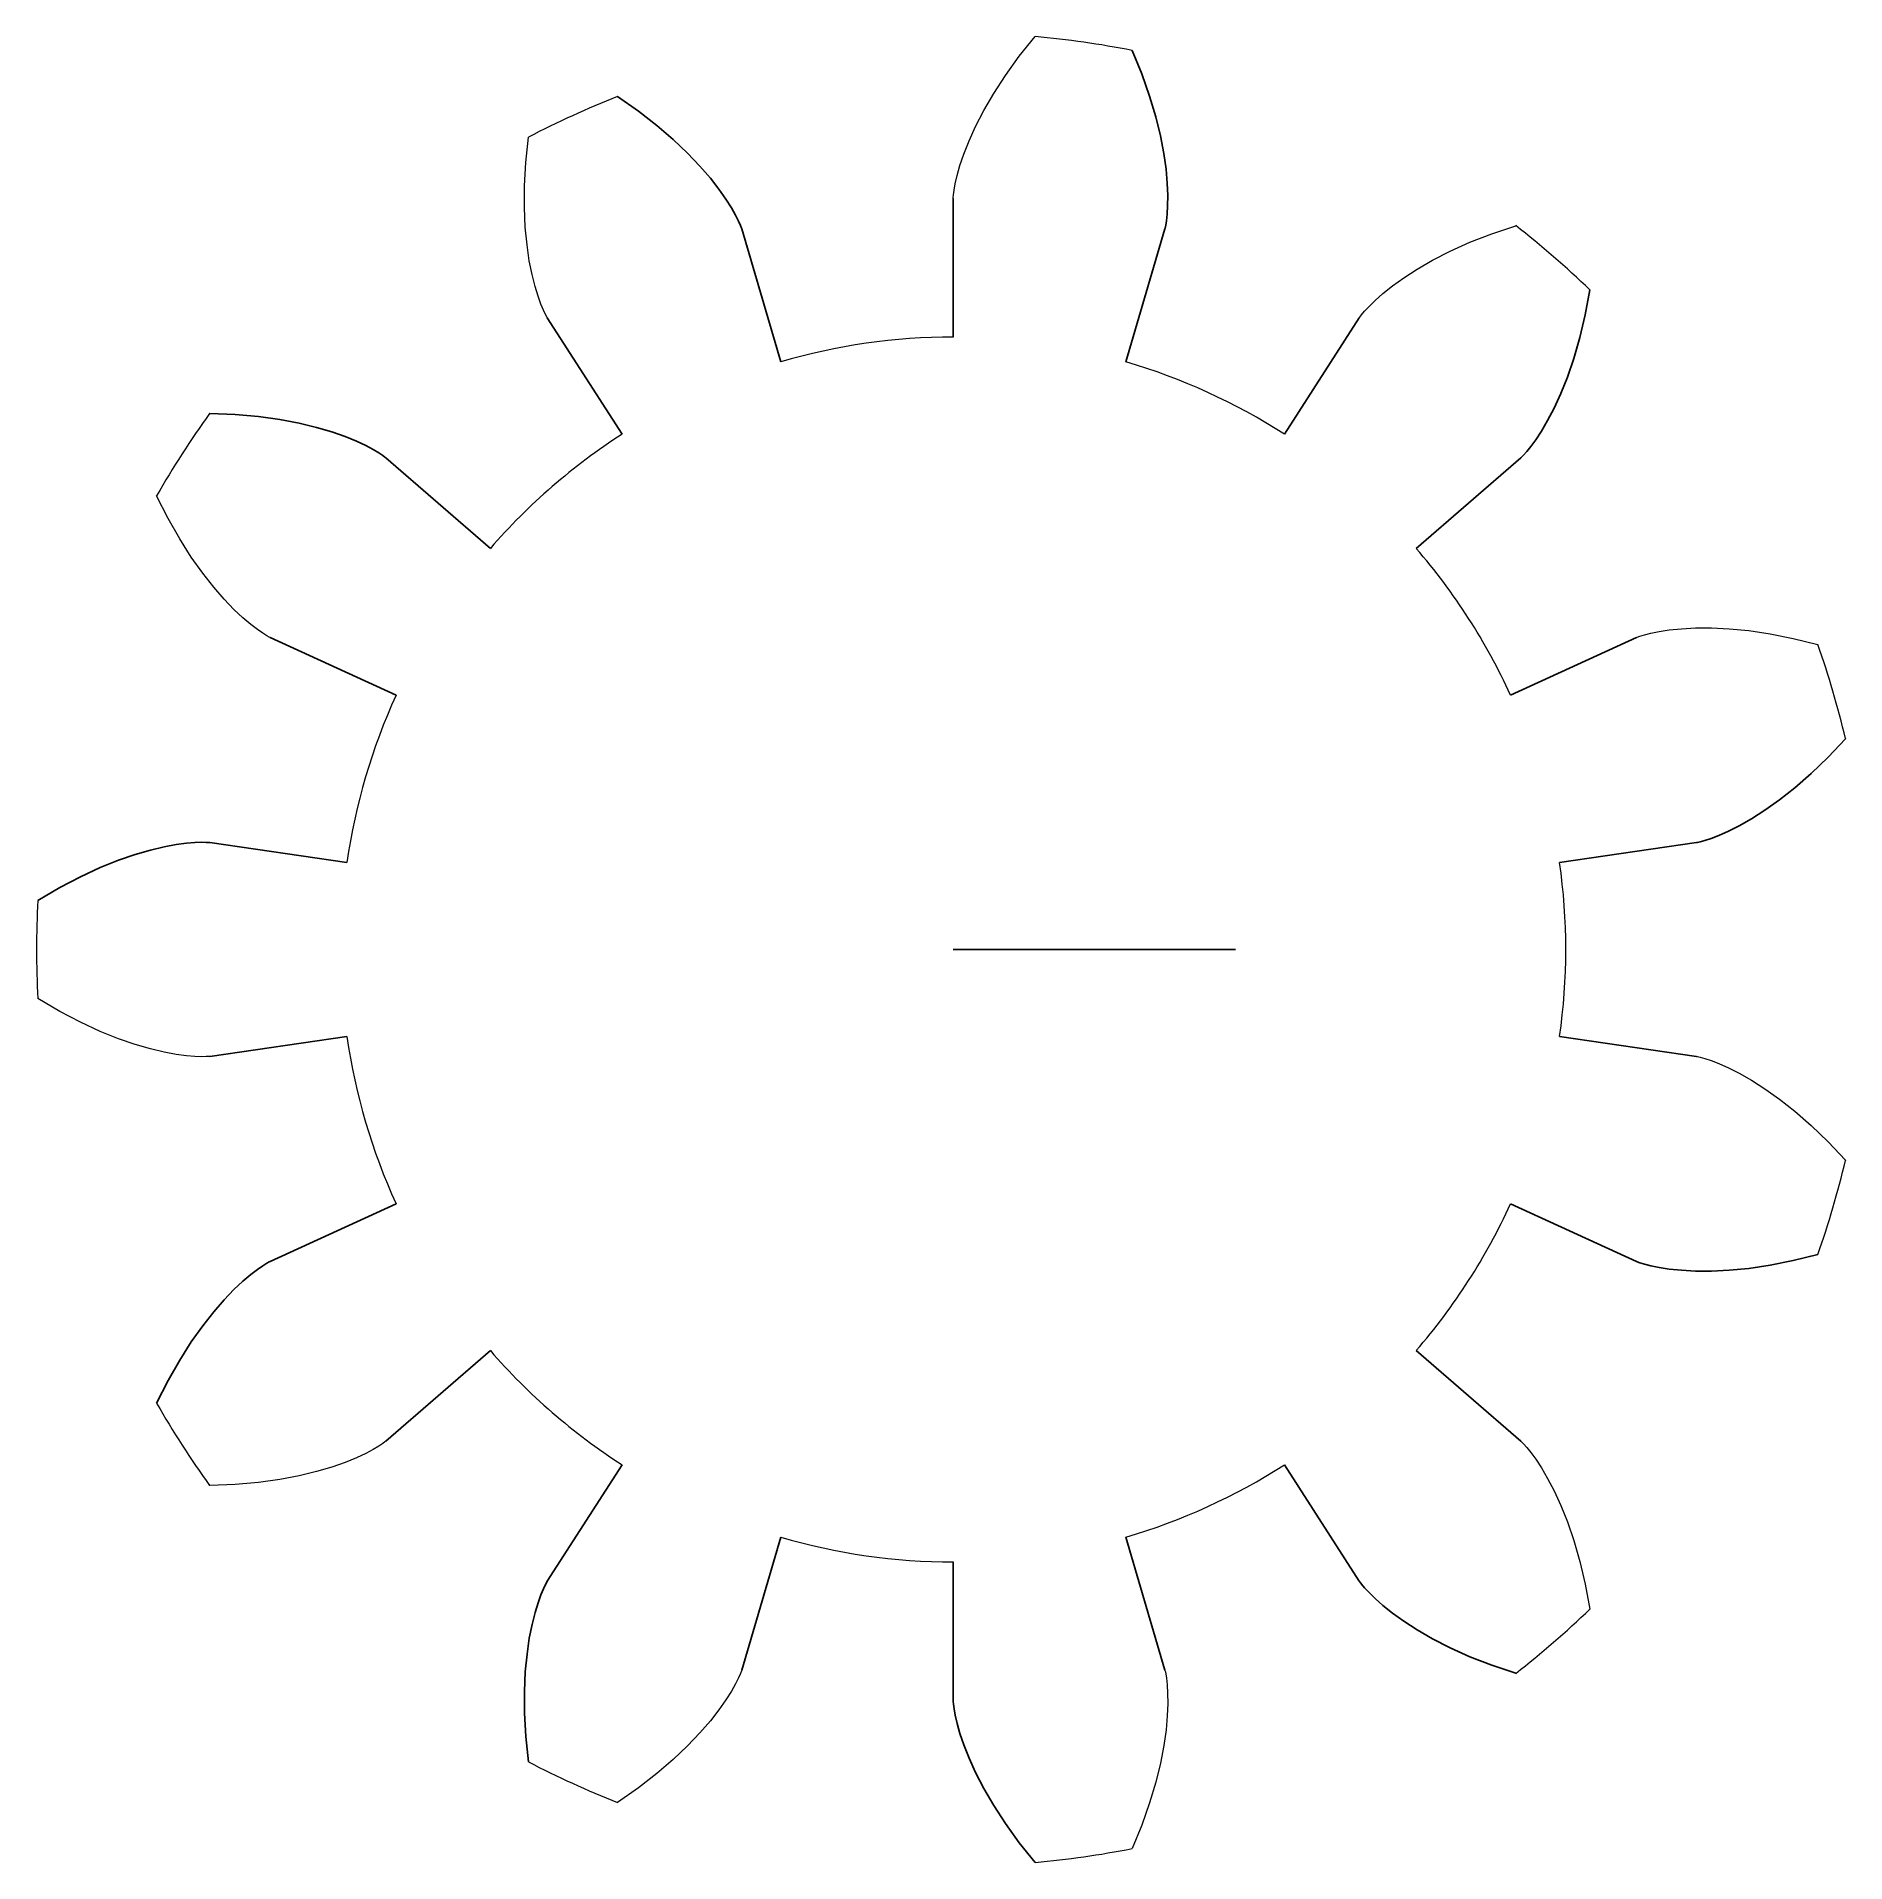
# Model space of a CAD drawing. Header units: millimetres. Extents: x -32.5 to 31.6, y -32.4 to 32.4.
import ezdxf

# ---------------------------------------------------------------- set-up
doc = ezdxf.new("R2010")
doc.units = ezdxf.units.MM
doc.layers.get('0').update_dxf_attribs({"linetype": 'CONTINUOUS', "lineweight": 0})
doc.layers.add('PYDXF', color=7, linetype='CONTINUOUS')

msp = doc.modelspace()

# ---------------------------------------------------------------- linework, layer by layer
for p, q in [((2.336, 31.668), (2.897, 32.369)), ((2.897, 32.369), (2.898, 32.37)), ((1.849, 30.994), (2.336, 31.668)), ((1.432, 30.351), (1.849, 30.994)), ((1.082, 29.747), (1.432, 30.351)), ((0.559, 28.67), (0.792, 29.185)), ((0.792, 29.185), (1.082, 29.747)), ((-15.156, 27.904), (-15.063, 28.797)), ((-15.063, 28.797), (-15.062, 28.799)), ((0.376, 28.205), (0.559, 28.67)), ((-15.201, 27.073), (-15.156, 27.904)), ((0.237, 27.795), (0.376, 28.205)), ((0.071, 27.151), (0.138, 27.443)), ((0.138, 27.443), (0.237, 27.795)), ((-15.204, 26.308), (-15.201, 27.073)), ((0, 26.624), (0.001, 26.657)), ((0.001, 26.657), (0.009, 26.757)), ((0.009, 26.757), (0.03, 26.922)), ((0.03, 26.922), (0.071, 27.151)), ((-15.172, 25.61), (-15.204, 26.308)), ((-15.112, 24.98), (-15.172, 25.61)), ((18.312, 25.074), (19.086, 25.378)), ((19.086, 25.378), (19.938, 25.664)), ((19.938, 25.664), (19.939, 25.665)), ((-15.03, 24.421), (-15.112, 24.98)), ((16.993, 24.44), (17.614, 24.759)), ((17.614, 24.759), (18.312, 25.074)), ((-14.933, 23.931), (-15.03, 24.421)), ((15.97, 23.816), (16.445, 24.123)), ((16.445, 24.123), (16.993, 24.44)), ((-14.828, 23.511), (-14.933, 23.931)), ((-14.721, 23.161), (-14.828, 23.511)), ((15.227, 23.255), (15.565, 23.525)), ((15.565, 23.525), (15.97, 23.816)), ((-14.62, 22.879), (-14.721, 23.161)), ((-14.53, 22.664), (-14.62, 22.879)), ((-14.458, 22.514), (-14.53, 22.664)), ((14.58, 22.632), (14.739, 22.803)), ((14.739, 22.803), (14.953, 23.012)), ((14.953, 23.012), (15.227, 23.255)), ((-14.411, 22.426), (-14.458, 22.514)), ((-14.394, 22.398), (-14.411, 22.426)), ((14.394, 22.398), (14.413, 22.425)), ((14.413, 22.425), (14.473, 22.504)), ((14.473, 22.504), (14.58, 22.632)), ((-28.241, 16.082), (-28.241, 16.084)), ((-27.836, 15.28), (-28.241, 16.082)), ((-27.425, 14.557), (-27.836, 15.28)), ((-27.014, 13.911), (-27.425, 14.557)), ((-26.609, 13.341), (-27.014, 13.911)), ((-26.218, 12.845), (-26.609, 13.341)), ((-25.847, 12.418), (-26.218, 12.845)), ((-25.5, 12.059), (-25.847, 12.418)), ((-25.185, 11.763), (-25.5, 12.059)), ((-24.906, 11.526), (-25.185, 11.763)), ((-24.668, 11.343), (-24.906, 11.526)), ((-24.477, 11.211), (-24.668, 11.343)), ((-24.335, 11.123), (-24.477, 11.211)), ((-24.248, 11.075), (-24.335, 11.123)), ((-24.218, 11.06), (-24.248, 11.075)), ((24.218, 11.06), (24.249, 11.073)), ((24.249, 11.073), (24.343, 11.107)), ((24.343, 11.107), (24.501, 11.157)), ((24.501, 11.157), (24.727, 11.215)), ((24.727, 11.215), (25.02, 11.275)), ((25.02, 11.275), (25.382, 11.331)), ((25.382, 11.331), (25.812, 11.375)), ((25.812, 11.375), (26.311, 11.401)), ((26.311, 11.401), (26.877, 11.403)), ((26.877, 11.403), (27.508, 11.373)), ((27.508, 11.373), (28.204, 11.306)), ((28.204, 11.306), (28.961, 11.193)), ((28.961, 11.193), (29.777, 11.031)), ((29.777, 11.031), (30.648, 10.811)), ((30.648, 10.811), (30.649, 10.811)), ((-32.452, -1.739), (-32.454, -1.738)), ((-31.678, -2.195), (-32.452, -1.739)), ((-30.941, -2.581), (-31.678, -2.195)), ((-30.246, -2.902), (-30.941, -2.581)), ((-29.598, -3.163), (-30.246, -2.902)), ((-29.001, -3.369), (-29.598, -3.163)), ((-28.457, -3.527), (-29.001, -3.369)), ((-27.972, -3.642), (-28.457, -3.527)), ((-27.546, -3.721), (-27.972, -3.642)), ((-27.183, -3.769), (-27.546, -3.721)), ((-26.885, -3.794), (-27.183, -3.769)), ((-26.652, -3.802), (-26.885, -3.794)), ((-26.486, -3.799), (-26.652, -3.802)), ((-26.386, -3.793), (-26.486, -3.799)), ((-26.353, -3.789), (-26.386, -3.793)), ((26.353, -3.789), (26.386, -3.795)), ((26.386, -3.795), (26.483, -3.817)), ((26.483, -3.817), (26.644, -3.861)), ((26.644, -3.861), (26.865, -3.934)), ((26.865, -3.934), (27.144, -4.042)), ((27.144, -4.042), (27.479, -4.191)), ((27.479, -4.191), (27.865, -4.386)), ((27.865, -4.386), (28.298, -4.633)), ((28.298, -4.633), (28.775, -4.938)), ((28.775, -4.938), (29.29, -5.304)), ((29.29, -5.304), (29.839, -5.737)), ((29.839, -5.737), (30.415, -6.241)), ((30.415, -6.241), (31.013, -6.819)), ((31.013, -6.819), (31.628, -7.475)), ((31.628, -7.475), (31.629, -7.476)), ((-20.147, -17.456), (-20.227, -17.515)), ((-20.121, -17.435), (-20.147, -17.456)), ((20.121, -17.435), (20.146, -17.458)), ((20.146, -17.458), (20.216, -17.529)), ((-21.162, -18.023), (-21.562, -18.186)), ((-20.83, -17.867), (-21.162, -18.023)), ((-20.566, -17.727), (-20.83, -17.867)), ((-20.366, -17.608), (-20.566, -17.727)), ((-20.227, -17.515), (-20.366, -17.608)), ((20.216, -17.529), (20.327, -17.653)), ((20.327, -17.653), (20.473, -17.834)), ((20.473, -17.834), (20.65, -18.076)), ((20.65, -18.076), (20.851, -18.382)), ((-23.19, -18.662), (-23.876, -18.794)), ((-22.575, -18.513), (-23.19, -18.662)), ((-22.033, -18.352), (-22.575, -18.513)), ((-21.562, -18.186), (-22.033, -18.352)), ((20.851, -18.382), (21.07, -18.755)), ((21.07, -18.755), (21.301, -19.197)), ((-26.361, -19.008), (-26.362, -19.008)), ((-25.463, -18.973), (-26.361, -19.008)), ((-24.634, -18.899), (-25.463, -18.973)), ((-23.876, -18.794), (-24.634, -18.899)), ((21.301, -19.197), (21.537, -19.711)), ((21.537, -19.711), (21.773, -20.298)), ((21.773, -20.298), (22, -20.958)), ((22, -20.958), (22.213, -21.694)), ((22.213, -21.694), (22.404, -22.503)), ((22.404, -22.503), (22.566, -23.387)), ((22.566, -23.387), (22.566, -23.389)), ((-7.613, -25.823), (-7.717, -26.031)), ((-7.547, -25.671), (-7.613, -25.823)), ((-7.511, -25.577), (-7.547, -25.671)), ((-7.501, -25.546), (-7.511, -25.577)), ((7.501, -25.546), (7.509, -25.578)), ((7.509, -25.578), (7.53, -25.676)), ((7.53, -25.676), (7.556, -25.84)), ((7.556, -25.84), (7.582, -26.071)), ((-7.864, -26.293), (-8.059, -26.603)), ((-7.717, -26.031), (-7.864, -26.293)), ((7.582, -26.071), (7.599, -26.37)), ((7.599, -26.37), (7.603, -26.736)), ((-8.307, -26.957), (-8.613, -27.351)), ((-8.059, -26.603), (-8.307, -26.957)), ((7.586, -27.169), (7.541, -27.666)), ((7.603, -26.736), (7.586, -27.169)), ((-8.983, -27.779), (-9.419, -28.237)), ((-8.613, -27.351), (-8.983, -27.779)), ((7.541, -27.666), (7.462, -28.226)), ((-9.419, -28.237), (-9.925, -28.719)), ((7.462, -28.226), (7.343, -28.847)), ((-9.925, -28.719), (-10.506, -29.217)), ((7.343, -28.847), (7.177, -29.526)), ((-11.163, -29.727), (-11.9, -30.242)), ((-10.506, -29.217), (-11.163, -29.727)), ((7.177, -29.526), (6.958, -30.259)), ((-11.9, -30.242), (-11.901, -30.243)), ((6.958, -30.259), (6.681, -31.043)), ((6.681, -31.043), (6.339, -31.875)), ((6.339, -31.875), (6.339, -31.876))]:
    msp.add_line(p, q)
at = {"linetype": 'CONTINUOUS'}
for radius, start, end in [(32.5, 78.75294, 84.88342), (32.5, 111.48021, 117.61069), (32.5, 46.02567, 52.15615), (21.715, 90, 106.36364), (21.715, 57.27273, 73.63636), (32.5, 144.20749, 150.33797), (21.715, 122.72727, 139.09091), (21.715, 24.54545, 40.90909), (32.5, 13.2984, 19.42888), (21.715, 155.45455, 171.81818), (21.715, 351.81818, 8.18182), (32.5, 176.93476, 183.06524), (21.715, 188.18182, 204.54545), (32.5, 340.57112, 346.7016), (21.715, 319.09091, 335.45455), (21.715, 220.90909, 237.27273), (32.5, 209.66203, 215.79251), (21.715, 286.36364, 302.72727), (21.715, 253.63636, 270), (32.5, 307.84385, 313.97433), (32.5, 242.38931, 248.51979), (32.5, 275.11658, 281.24706)]:
    msp.add_arc((0, 0), radius, start, end, dxfattribs=at)
at = {"layer": 'PYDXF'}
for p, q in [((6.339, 31.875), (6.339, 31.876)), ((6.681, 31.043), (6.339, 31.875)), ((6.958, 30.259), (6.681, 31.043)), ((-11.9, 30.242), (-11.901, 30.243)), ((-11.163, 29.727), (-11.9, 30.242)), ((7.177, 29.526), (6.958, 30.259)), ((-10.506, 29.217), (-11.163, 29.727)), ((-9.925, 28.719), (-10.506, 29.217)), ((7.343, 28.847), (7.177, 29.526)), ((-9.419, 28.237), (-9.925, 28.719)), ((7.462, 28.226), (7.343, 28.847)), ((-8.983, 27.779), (-9.419, 28.237)), ((7.541, 27.666), (7.462, 28.226)), ((-8.613, 27.351), (-8.983, 27.779)), ((-8.307, 26.957), (-8.613, 27.351)), ((7.586, 27.169), (7.541, 27.666)), ((-8.059, 26.603), (-8.307, 26.957)), ((-7.864, 26.293), (-8.059, 26.603)), ((0, 21.715), (0, 26.624)), ((7.603, 26.736), (7.586, 27.169)), ((7.599, 26.37), (7.603, 26.736)), ((-7.717, 26.031), (-7.864, 26.293)), ((-7.613, 25.823), (-7.717, 26.031)), ((7.556, 25.84), (7.582, 26.071)), ((7.582, 26.071), (7.599, 26.37)), ((-7.547, 25.671), (-7.613, 25.823)), ((-7.511, 25.577), (-7.547, 25.671)), ((-7.501, 25.546), (-7.511, 25.577)), ((-6.118, 20.835), (-7.501, 25.546)), ((6.118, 20.835), (7.501, 25.546)), ((7.501, 25.546), (7.509, 25.578)), ((7.509, 25.578), (7.53, 25.676)), ((7.53, 25.676), (7.556, 25.84)), ((22.404, 22.503), (22.566, 23.387)), ((22.566, 23.387), (22.566, 23.389)), ((-11.74, 18.268), (-14.394, 22.398)), ((11.74, 18.268), (14.394, 22.398)), ((22.213, 21.694), (22.404, 22.503)), ((22, 20.958), (22.213, 21.694)), ((21.773, 20.298), (22, 20.958)), ((21.537, 19.711), (21.773, 20.298)), ((21.301, 19.197), (21.537, 19.711)), ((-26.361, 19.008), (-26.362, 19.008)), ((-25.463, 18.973), (-26.361, 19.008)), ((-24.634, 18.899), (-25.463, 18.973)), ((-23.876, 18.794), (-24.634, 18.899)), ((-23.19, 18.662), (-23.876, 18.794)), ((21.07, 18.755), (21.301, 19.197)), ((-22.575, 18.513), (-23.19, 18.662)), ((-22.033, 18.352), (-22.575, 18.513)), ((-21.562, 18.186), (-22.033, 18.352)), ((-21.162, 18.023), (-21.562, 18.186)), ((20.65, 18.076), (20.851, 18.382)), ((20.851, 18.382), (21.07, 18.755)), ((-20.83, 17.867), (-21.162, 18.023)), ((-20.566, 17.727), (-20.83, 17.867)), ((-20.366, 17.608), (-20.566, 17.727)), ((-20.227, 17.515), (-20.366, 17.608)), ((-20.147, 17.456), (-20.227, 17.515)), ((20.146, 17.458), (20.216, 17.529)), ((20.216, 17.529), (20.327, 17.653)), ((20.327, 17.653), (20.473, 17.834)), ((20.473, 17.834), (20.65, 18.076)), ((-20.121, 17.435), (-20.147, 17.456)), ((-16.411, 14.22), (-20.121, 17.435)), ((16.411, 14.22), (20.121, 17.435)), ((20.121, 17.435), (20.146, 17.458)), ((-19.753, 9.021), (-24.218, 11.06)), ((19.753, 9.021), (24.218, 11.06)), ((31.013, 6.819), (31.628, 7.475)), ((31.628, 7.475), (31.629, 7.476)), ((30.415, 6.241), (31.013, 6.819)), ((29.839, 5.737), (30.415, 6.241)), ((28.775, 4.938), (29.29, 5.304)), ((29.29, 5.304), (29.839, 5.737)), ((27.865, 4.386), (28.298, 4.633)), ((28.298, 4.633), (28.775, 4.938)), ((26.644, 3.861), (26.865, 3.934)), ((26.865, 3.934), (27.144, 4.042)), ((27.144, 4.042), (27.479, 4.191)), ((27.479, 4.191), (27.865, 4.386)), ((-29.001, 3.369), (-29.598, 3.163)), ((-28.457, 3.527), (-29.001, 3.369)), ((-27.972, 3.642), (-28.457, 3.527)), ((-27.546, 3.721), (-27.972, 3.642)), ((-27.183, 3.769), (-27.546, 3.721)), ((-26.885, 3.794), (-27.183, 3.769)), ((-26.652, 3.802), (-26.885, 3.794)), ((-26.486, 3.799), (-26.652, 3.802)), ((-26.386, 3.793), (-26.486, 3.799)), ((-26.353, 3.789), (-26.386, 3.793)), ((-21.494, 3.09), (-26.353, 3.789)), ((21.494, 3.09), (26.353, 3.789)), ((26.353, 3.789), (26.386, 3.795)), ((26.386, 3.795), (26.483, 3.817)), ((26.483, 3.817), (26.644, 3.861)), ((-30.246, 2.902), (-30.941, 2.581)), ((-29.598, 3.163), (-30.246, 2.902)), ((-31.678, 2.195), (-32.452, 1.739)), ((-30.941, 2.581), (-31.678, 2.195)), ((-32.452, 1.739), (-32.454, 1.738)), ((0, 0), (10, 0)), ((-21.494, -3.09), (-26.353, -3.789)), ((21.494, -3.09), (26.353, -3.789)), ((-19.753, -9.021), (-24.218, -11.06)), ((19.753, -9.021), (24.218, -11.06)), ((29.777, -11.031), (30.648, -10.811)), ((30.648, -10.811), (30.649, -10.811)), ((-24.906, -11.526), (-25.185, -11.763)), ((-24.668, -11.343), (-24.906, -11.526)), ((-24.477, -11.211), (-24.668, -11.343)), ((-24.335, -11.123), (-24.477, -11.211)), ((-24.248, -11.075), (-24.335, -11.123)), ((-24.218, -11.06), (-24.248, -11.075)), ((24.218, -11.06), (24.249, -11.073)), ((24.249, -11.073), (24.343, -11.107)), ((24.343, -11.107), (24.501, -11.157)), ((24.501, -11.157), (24.727, -11.215)), ((24.727, -11.215), (25.02, -11.275)), ((25.02, -11.275), (25.382, -11.331)), ((25.382, -11.331), (25.812, -11.375)), ((25.812, -11.375), (26.311, -11.401)), ((26.311, -11.401), (26.877, -11.403)), ((26.877, -11.403), (27.508, -11.373)), ((27.508, -11.373), (28.204, -11.306)), ((28.204, -11.306), (28.961, -11.193)), ((28.961, -11.193), (29.777, -11.031)), ((-25.5, -12.059), (-25.847, -12.418)), ((-25.185, -11.763), (-25.5, -12.059)), ((-26.218, -12.845), (-26.609, -13.341)), ((-25.847, -12.418), (-26.218, -12.845)), ((-26.609, -13.341), (-27.014, -13.911)), ((-27.014, -13.911), (-27.425, -14.557)), ((-16.411, -14.22), (-20.121, -17.435)), ((16.411, -14.22), (20.121, -17.435)), ((-27.425, -14.557), (-27.836, -15.28)), ((-27.836, -15.28), (-28.241, -16.082)), ((-28.241, -16.082), (-28.241, -16.084)), ((-11.74, -18.268), (-14.394, -22.398)), ((11.74, -18.268), (14.394, -22.398)), ((-6.118, -20.835), (-7.501, -25.546)), ((6.118, -20.835), (7.501, -25.546)), ((0, -21.715), (0, -26.624)), ((-14.458, -22.514), (-14.53, -22.664)), ((-14.411, -22.426), (-14.458, -22.514)), ((-14.394, -22.398), (-14.411, -22.426)), ((14.394, -22.398), (14.413, -22.425)), ((14.413, -22.425), (14.473, -22.504)), ((14.473, -22.504), (14.58, -22.632)), ((14.58, -22.632), (14.739, -22.803)), ((-14.721, -23.161), (-14.828, -23.511)), ((-14.62, -22.879), (-14.721, -23.161)), ((-14.53, -22.664), (-14.62, -22.879)), ((14.739, -22.803), (14.953, -23.012)), ((14.953, -23.012), (15.227, -23.255)), ((15.227, -23.255), (15.565, -23.525)), ((-14.933, -23.931), (-15.03, -24.421)), ((-14.828, -23.511), (-14.933, -23.931)), ((15.565, -23.525), (15.97, -23.816)), ((15.97, -23.816), (16.445, -24.123)), ((-15.03, -24.421), (-15.112, -24.98)), ((16.445, -24.123), (16.993, -24.44)), ((16.993, -24.44), (17.614, -24.759)), ((-15.112, -24.98), (-15.172, -25.61)), ((17.614, -24.759), (18.312, -25.074)), ((18.312, -25.074), (19.086, -25.378)), ((-15.172, -25.61), (-15.204, -26.308)), ((19.086, -25.378), (19.938, -25.664)), ((19.938, -25.664), (19.939, -25.665)), ((-15.204, -26.308), (-15.201, -27.073)), ((-15.201, -27.073), (-15.156, -27.904)), ((0, -26.624), (0.001, -26.657)), ((0.001, -26.657), (0.009, -26.757)), ((0.009, -26.757), (0.03, -26.922)), ((0.03, -26.922), (0.071, -27.151)), ((0.071, -27.151), (0.138, -27.443)), ((0.138, -27.443), (0.237, -27.795)), ((0.237, -27.795), (0.376, -28.205)), ((-15.156, -27.904), (-15.063, -28.797)), ((0.376, -28.205), (0.559, -28.67)), ((-15.063, -28.797), (-15.062, -28.799)), ((0.559, -28.67), (0.792, -29.185)), ((0.792, -29.185), (1.082, -29.747)), ((1.082, -29.747), (1.432, -30.351)), ((1.432, -30.351), (1.849, -30.994)), ((1.849, -30.994), (2.336, -31.668)), ((2.336, -31.668), (2.897, -32.369)), ((2.897, -32.369), (2.898, -32.37))]:
    msp.add_line(p, q, dxfattribs=at)

doc.saveas('drawing.dxf')
